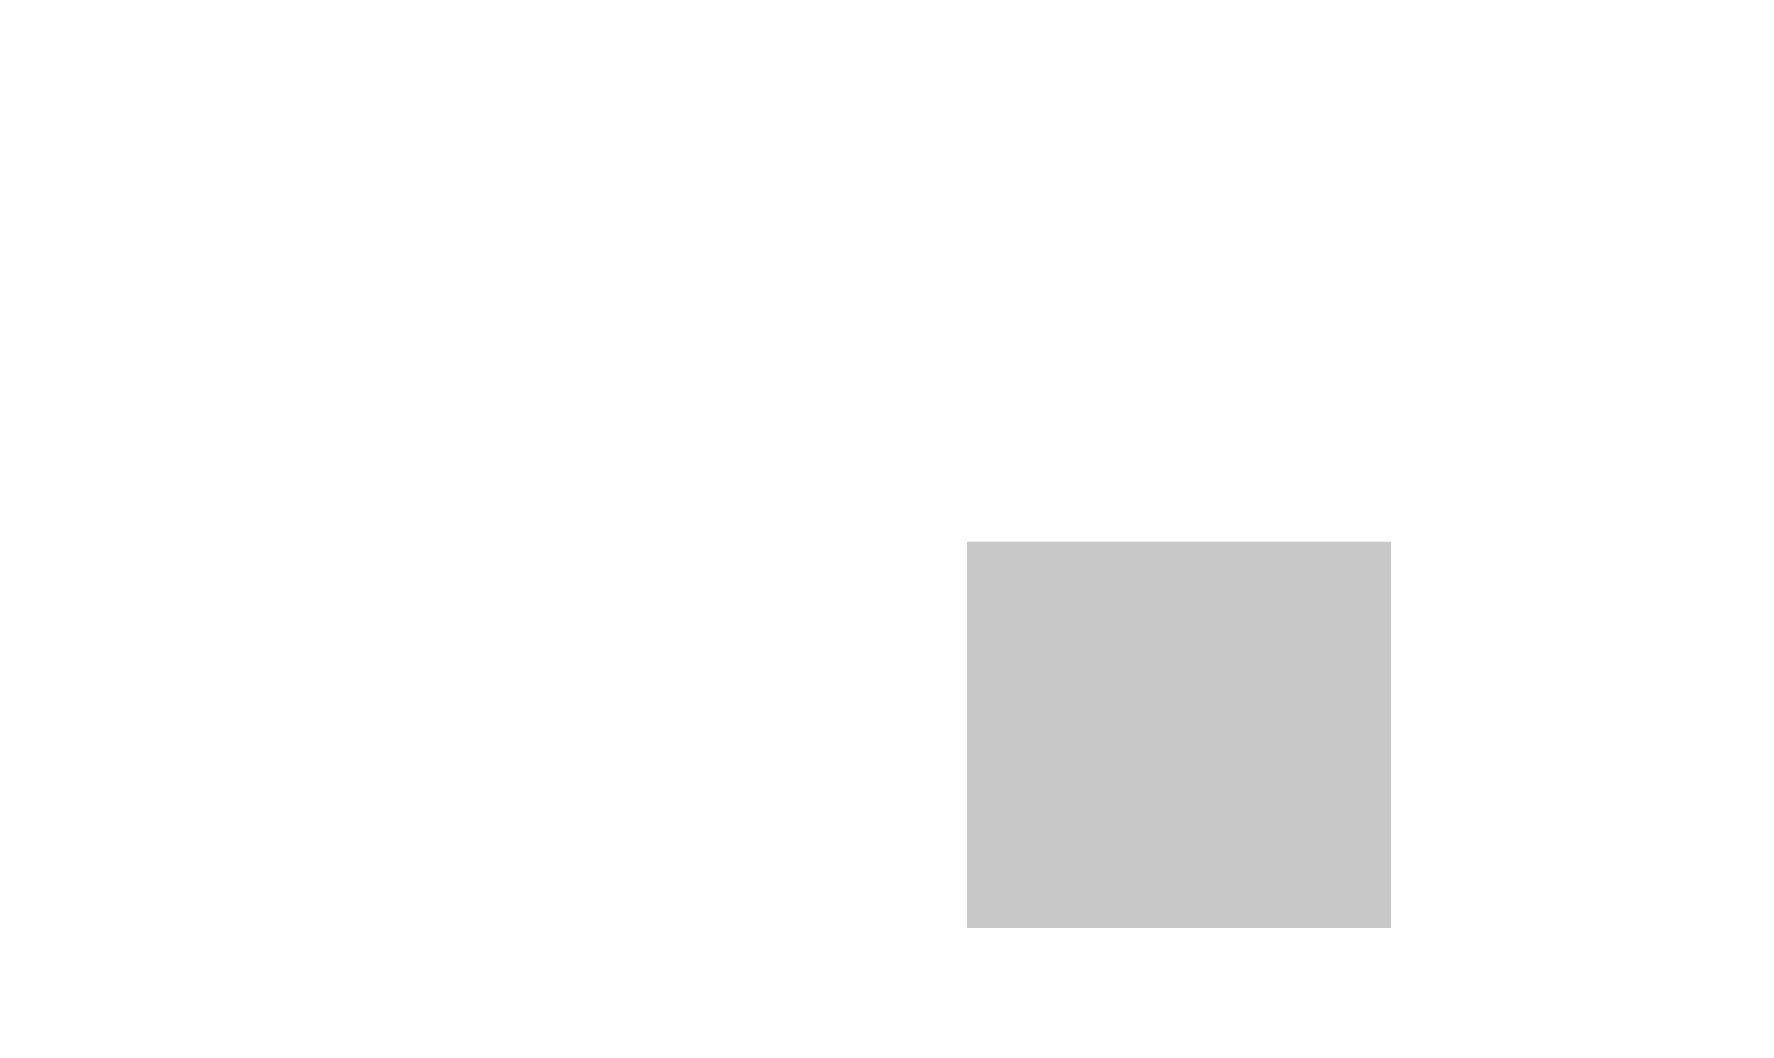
# Model space of a CAD drawing. Extents: x -3564 to 3564, y -2067 to 2067.
import ezdxf

# ---------------------------------------------------------------- set-up
doc = ezdxf.new("R2010")
doc.units = 0
doc.layers.add('BOARD_OUTLINE', color=2, linetype='CONTINUOUS')

msp = doc.modelspace()

# ---------------------------------------------------------------- hatches: boundary and pattern name
at = {"layer": 'BOARD_OUTLINE'}
msp.add_hatch(color=255, dxfattribs=at).paths.add_polyline_path([(334.173228, -1667.086614), (2105.826772, -1667.086614), (2105.826772, -52.913386), (334.173228, -52.913386)])

# ---------------------------------------------------------------- linework, layer by layer
at = {"layer": 'BOARD_OUTLINE', "color": 2, "const_width": 0.000039}
for points in [[(-2829.12685, 2004.266063), (-2834.162165, 1994.593307)], [(-2823.267677, 2013.46311), (-2829.12685, 2004.266063)], [(-2816.629252, 2022.114488), (-2823.267677, 2013.46311)], [(-2809.262047, 2030.154409), (-2816.629252, 2022.114488)], [(-2801.222126, 2037.521614), (-2809.262047, 2030.154409)], [(-2792.570748, 2044.160039), (-2801.222126, 2037.521614)], [(-2783.373701, 2050.019213), (-2792.570748, 2044.160039)], [(-2773.700945, 2055.054528), (-2783.373701, 2050.019213)], [(-2763.626181, 2059.227638), (-2773.700945, 2055.054528)], [(-2753.226063, 2062.506772), (-2763.626181, 2059.227638)], [(-2742.579685, 2064.867008), (-2753.226063, 2062.506772)], [(-2731.76815, 2066.290394), (-2742.579685, 2064.867008)], [(-2720.873701, 2066.766063), (-2731.76815, 2066.290394)], [(-2720.873701, 2066.766063), (-2050, 2066.766142)], [(-2050, 2066.766142), (-1250, 2066.766063)], [(-1250, 2066.766063), (-1250, 1398.66874)], [(-450, 1398.66874), (-450, 2066.766063)], [(-450, 2066.766063), (0, 2066.766063)], [(2720.873701, 2066.766063), (0, 2066.766063)], [(2731.76815, 2066.290394), (2720.873701, 2066.766063)], [(2720.873701, 2066.766063), (2720.873701, 2066.766063)], [(2742.579685, 2064.867008), (2731.76815, 2066.290394)], [(2753.226063, 2062.506772), (2742.579685, 2064.867008)], [(2763.626181, 2059.227638), (2753.226063, 2062.506772)], [(2773.700945, 2055.054528), (2763.626181, 2059.227638)], [(2783.373701, 2050.019213), (2773.700945, 2055.054528)], [(2792.570748, 2044.160039), (2783.373701, 2050.019213)], [(2801.222126, 2037.521614), (2792.570748, 2044.160039)], [(2809.262047, 2030.154409), (2801.222126, 2037.521614)], [(2816.629252, 2022.114488), (2809.262047, 2030.154409)], [(2823.267677, 2013.46311), (2816.629252, 2022.114488)], [(2829.12685, 2004.266063), (2823.267677, 2013.46311)], [(2834.162165, 1994.593307), (2829.12685, 2004.266063)], [(-2845.398031, 1952.660512), (-2845.873701, 1941.766063)], [(-2845.873701, 1941.766063), (-2845.873701, 1941.766063)], [(-2845.873622, 1941.766063), (-2845.873622, 1779.402677)], [(-2843.974646, 1963.472047), (-2845.398031, 1952.660512)], [(-2841.614409, 1974.118425), (-2843.974646, 1963.472047)], [(-2838.335276, 1984.518543), (-2841.614409, 1974.118425)], [(-2834.162165, 1994.593307), (-2838.335276, 1984.518543)], [(2838.335276, 1984.518543), (2834.162165, 1994.593307)], [(2841.614409, 1974.118425), (2838.335276, 1984.518543)], [(2843.974646, 1963.472047), (2841.614409, 1974.118425)], [(2845.398031, 1952.660512), (2843.974646, 1963.472047)], [(2845.873701, 1941.766063), (2845.398031, 1952.660512)], [(2845.873622, 1779.402677), (2845.873622, 1941.766063)], [(-2858.84685, 1680.861417), (-2851.657835, 1713.288858)], [(-2851.657835, 1713.288858), (-2847.322441, 1746.219488)], [(-2847.322441, 1746.219488), (-2845.873661, 1779.402598)], [(-2845.873661, 1779.402598), (-2845.873661, 1779.402598)], [(2845.873661, 1779.402638), (2847.322441, 1746.219488)], [(2847.322441, 1746.219488), (2851.657835, 1713.288858)], [(2851.657835, 1713.288858), (2858.84685, 1680.861417)], [(-2881.545433, 1618.49752), (-2868.834724, 1649.183937)], [(-2868.834724, 1649.183937), (-2858.84685, 1680.861417)], [(2858.84685, 1680.861417), (2868.834724, 1649.183937)], [(2868.834724, 1649.183937), (2881.545433, 1618.49752)], [(-2914.728583, 1561.022598), (-2896.882323, 1589.03563)], [(-2896.882323, 1589.03563), (-2881.545433, 1618.49752)], [(2881.545433, 1618.49752), (2896.882323, 1589.035669)], [(2896.882323, 1589.035669), (2914.728583, 1561.022598)], [(-2981.876535, 1487.743504), (-2957.388031, 1510.183071)], [(-2957.388031, 1510.183071), (-2934.948465, 1534.671575)], [(-2934.948465, 1534.671575), (-2914.728583, 1561.022598)], [(2914.728583, 1561.022598), (2934.948465, 1534.671575)], [(2934.948465, 1534.671575), (2957.388031, 1510.183071)], [(2957.388031, 1510.183071), (2981.876535, 1487.743504)], [(-3096.388898, 1421.629764), (-3065.70248, 1434.340472)], [(-3065.70248, 1434.340472), (-3036.24063, 1449.677362)], [(-3036.24063, 1449.677362), (-3008.227559, 1467.523622)], [(-3008.227559, 1467.523622), (-2981.876535, 1487.743504)], [(2981.876535, 1487.743504), (3008.227559, 1467.523622)], [(3008.227559, 1467.523622), (3036.240591, 1449.677362)], [(3036.240591, 1449.677362), (3065.70248, 1434.340472)], [(3065.70248, 1434.340472), (3096.388898, 1421.629764)], [(-3527.654409, 1362.057047), (-3535.021614, 1354.017126)], [(-3519.614488, 1369.424252), (-3527.654409, 1362.057047)], [(-3510.96311, 1376.062677), (-3519.614488, 1369.424252)], [(-3501.766063, 1381.92185), (-3510.96311, 1376.062677)], [(-3492.093307, 1386.957165), (-3501.766063, 1381.92185)], [(-3482.018543, 1391.130276), (-3492.093307, 1386.957165)], [(-3471.618425, 1394.409409), (-3482.018543, 1391.130276)], [(-3460.972047, 1396.769646), (-3471.618425, 1394.409409)], [(-3450.160512, 1398.193031), (-3460.972047, 1396.769646)], [(-3439.266063, 1398.668701), (-3450.160512, 1398.193031)], [(-3226.607677, 1398.66874), (-3439.266024, 1398.66874)], [(-3226.607598, 1398.668701), (-3193.424449, 1400.11748)], [(-3193.424449, 1400.11748), (-3160.493819, 1404.452874)], [(-3160.493819, 1404.452874), (-3128.066378, 1411.64189)], [(-3128.066378, 1411.64189), (-3096.388898, 1421.629764)], [(-1250, 1398.66874), (-450, 1398.66874)], [(3096.388898, 1421.629764), (3128.066378, 1411.64189)], [(3128.066378, 1411.64189), (3160.493819, 1404.452874)], [(3160.493819, 1404.452874), (3193.424449, 1400.11748)], [(3193.424449, 1400.11748), (3226.607559, 1398.668701)], [(3226.607559, 1398.668701), (3226.607598, 1398.668701)], [(3439.266024, 1398.66874), (3226.607677, 1398.66874)], [(3450.160512, 1398.193031), (3439.266063, 1398.668701)], [(3439.266063, 1398.668701), (3439.266063, 1398.668701)], [(3460.972047, 1396.769646), (3450.160512, 1398.193031)], [(3471.618425, 1394.409409), (3460.972047, 1396.769646)], [(3482.018543, 1391.130276), (3471.618425, 1394.409409)], [(3492.093307, 1386.957165), (3482.018543, 1391.130276)], [(3501.766063, 1381.92185), (3492.093307, 1386.957165)], [(3510.96311, 1376.062677), (3501.766063, 1381.92185)], [(3519.614488, 1369.424252), (3510.96311, 1376.062677)], [(3527.654409, 1362.057047), (3519.614488, 1369.424252)], [(3535.021614, 1354.017126), (3527.654409, 1362.057047)], [(-3563.790394, 1284.56315), (-3564.266063, 1273.668701)], [(-3562.367008, 1295.374685), (-3563.790394, 1284.56315)], [(-3560.006772, 1306.021063), (-3562.367008, 1295.374685)], [(-3556.727638, 1316.421181), (-3560.006772, 1306.021063)], [(-3552.554528, 1326.495945), (-3556.727638, 1316.421181)], [(-3547.519213, 1336.168701), (-3552.554528, 1326.495945)], [(-3541.660039, 1345.365748), (-3547.519213, 1336.168701)], [(-3535.021614, 1354.017126), (-3541.660039, 1345.365748)], [(3541.660039, 1345.365748), (3535.021614, 1354.017126)], [(3547.519213, 1336.168701), (3541.660039, 1345.365748)], [(3552.554528, 1326.495945), (3547.519213, 1336.168701)], [(3556.727638, 1316.421181), (3552.554528, 1326.495945)], [(3560.006772, 1306.021063), (3556.727638, 1316.421181)], [(3562.367008, 1295.374685), (3560.006772, 1306.021063)], [(3563.790394, 1284.56315), (3562.367008, 1295.374685)], [(3564.266063, 1273.668701), (3563.790394, 1284.56315)], [(-3564.266063, 1273.668701), (-3564.266063, 1273.668701)], [(-3564.266063, 1273.668701), (-3564.266063, 0)], [(3564, 800), (3564.266063, 1273.668701)], [(3564, 400), (3564, 800)], [(3564, 400), (3564, 0)], [(-2845.873622, 0), (-3564.266063, 0)], [(-2845.873622, 0), (-2845.873622, -800)], [(3564, 0), (2896, 0)], [(2896, 0), (2896, -800)], [(-3564, -800), (-3564.266063, -1273.668701)], [(-2845.873622, -800), (-3564, -800)], [(2896, -800), (3564, -800)], [(3564, -800), (3564, -1281.820276)], [(-3564.266063, -1273.668701), (-3563.790394, -1284.56315)], [(3563.790394, -1284.56315), (3563.999961, -1281.820236)], [(-3563.790394, -1284.56315), (-3562.367008, -1295.374685)], [(-3562.367008, -1295.374685), (-3560.006772, -1306.021063)], [(-3560.006772, -1306.021063), (-3556.727638, -1316.421181)], [(-3556.727638, -1316.421181), (-3552.554528, -1326.495945)], [(-3552.554528, -1326.495945), (-3547.519213, -1336.168701)], [(-3547.519213, -1336.168701), (-3541.660039, -1345.365748)], [(-3541.660039, -1345.365748), (-3535.021614, -1354.017126)], [(-3535.021614, -1354.017126), (-3527.654409, -1362.057047)], [(3527.654409, -1362.057047), (3535.021614, -1354.017126)], [(3535.021614, -1354.017126), (3541.660039, -1345.365748)], [(3541.660039, -1345.365748), (3547.519213, -1336.168701)], [(3547.519213, -1336.168701), (3552.554528, -1326.495945)], [(3552.554528, -1326.495945), (3556.727638, -1316.421181)], [(3556.727638, -1316.421181), (3560.006772, -1306.021063)], [(3560.006772, -1306.021063), (3562.367008, -1295.374685)], [(3562.367008, -1295.374685), (3563.790394, -1284.56315)], [(-3527.654409, -1362.057047), (-3519.614488, -1369.424252)], [(-3519.614488, -1369.424252), (-3510.96311, -1376.062677)], [(-3510.96311, -1376.062677), (-3501.766063, -1381.92185)], [(-3501.766063, -1381.92185), (-3492.093307, -1386.957165)], [(-3492.093307, -1386.957165), (-3482.018543, -1391.130276)], [(-3482.018543, -1391.130276), (-3471.618425, -1394.409409)], [(-3471.618425, -1394.409409), (-3460.972047, -1396.769646)], [(-3460.972047, -1396.769646), (-3450.160512, -1398.193031)], [(-3450.160512, -1398.193031), (-3439.266063, -1398.668701)], [(-3439.266063, -1398.668701), (-3439.266063, -1398.668701)], [(-3439.266024, -1398.66874), (-3226.607677, -1398.66874)], [(-3226.607559, -1398.668701), (-3226.607598, -1398.668701)], [(-3193.424449, -1400.11748), (-3226.607559, -1398.668701)], [(-3160.493819, -1404.452874), (-3193.424449, -1400.11748)], [(-3128.066378, -1411.64189), (-3160.493819, -1404.452874)], [(-3096.388898, -1421.629764), (-3128.066378, -1411.64189)], [(-3065.70248, -1434.340472), (-3096.388898, -1421.629764)], [(-1250, -2066.766063), (-1250, -1398.766063)], [(-1250, -1398.766063), (-450, -1398.766063)], [(-450, -1398.766063), (-450, -2066.766063)], [(3096.388898, -1421.629764), (3065.70248, -1434.340472)], [(3128.066378, -1411.64189), (3096.388898, -1421.629764)], [(3160.493819, -1404.452874), (3128.066378, -1411.64189)], [(3193.424449, -1400.11748), (3160.493819, -1404.452874)], [(3226.607598, -1398.668701), (3193.424449, -1400.11748)], [(3226.607677, -1398.66874), (3439.266024, -1398.66874)], [(3439.266063, -1398.668701), (3450.160512, -1398.193031)], [(3450.160512, -1398.193031), (3460.972047, -1396.769646)], [(3460.972047, -1396.769646), (3471.618425, -1394.409409)], [(3471.618425, -1394.409409), (3482.018543, -1391.130276)], [(3482.018543, -1391.130276), (3492.093307, -1386.957165)], [(3492.093307, -1386.957165), (3501.766063, -1381.92185)], [(3501.766063, -1381.92185), (3510.96311, -1376.062677)], [(3510.96311, -1376.062677), (3519.614488, -1369.424252)], [(3519.614488, -1369.424252), (3527.654409, -1362.057047)], [(-3036.240591, -1449.677362), (-3065.70248, -1434.340472)], [(-3008.227559, -1467.523622), (-3036.240591, -1449.677362)], [(-2981.876535, -1487.743504), (-3008.227559, -1467.523622)], [(-2957.388031, -1510.183071), (-2981.876535, -1487.743504)], [(2981.876535, -1487.743504), (2957.388031, -1510.183071)], [(3008.227559, -1467.523622), (2981.876535, -1487.743504)], [(3036.24063, -1449.677362), (3008.227559, -1467.523622)], [(3065.70248, -1434.340472), (3036.24063, -1449.677362)], [(-2934.948465, -1534.671575), (-2957.388031, -1510.183071)], [(-2914.728583, -1561.022598), (-2934.948465, -1534.671575)], [(-2896.882323, -1589.035669), (-2914.728583, -1561.022598)], [(2914.728583, -1561.022598), (2896.882323, -1589.03563)], [(2934.948465, -1534.671575), (2914.728583, -1561.022598)], [(2957.388031, -1510.183071), (2934.948465, -1534.671575)], [(-2881.545433, -1618.49752), (-2896.882323, -1589.035669)], [(-2868.834724, -1649.183937), (-2881.545433, -1618.49752)], [(2881.545433, -1618.49752), (2868.834724, -1649.183937)], [(2896.882323, -1589.03563), (2881.545433, -1618.49752)], [(-2858.84685, -1680.861417), (-2868.834724, -1649.183937)], [(-2851.657835, -1713.288858), (-2858.84685, -1680.861417)], [(2858.84685, -1680.861417), (2851.657835, -1713.288858)], [(2868.834724, -1649.183937), (2858.84685, -1680.861417)], [(-2847.322441, -1746.219488), (-2851.657835, -1713.288858)], [(-2845.873661, -1779.402638), (-2847.322441, -1746.219488)], [(-2845.873622, -1779.402677), (-2845.873622, -1941.766063)], [(2845.873622, -1941.766063), (2845.873622, -1779.402677)], [(2847.322441, -1746.219488), (2845.873661, -1779.402598)], [(2845.873661, -1779.402598), (2845.873661, -1779.402638)], [(2851.657835, -1713.288858), (2847.322441, -1746.219488)], [(-2845.873701, -1941.766063), (-2845.398031, -1952.660512)], [(-2845.398031, -1952.660512), (-2843.974646, -1963.472047)], [(-2843.974646, -1963.472047), (-2841.614409, -1974.118425)], [(-2841.614409, -1974.118425), (-2838.335276, -1984.518543)], [(-2838.335276, -1984.518543), (-2834.162165, -1994.593307)], [(-2834.162165, -1994.593307), (-2829.12685, -2004.266063)], [(2829.12685, -2004.266063), (2834.162165, -1994.593307)], [(2834.162165, -1994.593307), (2838.335276, -1984.518543)], [(2838.335276, -1984.518543), (2841.614409, -1974.118425)], [(2841.614409, -1974.118425), (2843.974646, -1963.472047)], [(2843.974646, -1963.472047), (2845.398031, -1952.660512)], [(2845.398031, -1952.660512), (2845.873701, -1941.766063)], [(2845.873701, -1941.766063), (2845.873701, -1941.766063)], [(-2829.12685, -2004.266063), (-2823.267677, -2013.46311)], [(-2823.267677, -2013.46311), (-2816.629252, -2022.114488)], [(-2816.629252, -2022.114488), (-2809.262047, -2030.154409)], [(-2809.262047, -2030.154409), (-2801.222126, -2037.521614)], [(-2801.222126, -2037.521614), (-2792.570748, -2044.160039)], [(-2792.570748, -2044.160039), (-2783.373701, -2050.019213)], [(-2783.373701, -2050.019213), (-2773.700945, -2055.054528)], [(-2773.700945, -2055.054528), (-2763.626181, -2059.227638)], [(-2763.626181, -2059.227638), (-2753.226063, -2062.506772)], [(-2753.226063, -2062.506772), (-2742.579685, -2064.867008)], [(-2742.579685, -2064.867008), (-2731.76815, -2066.290394)], [(-2731.76815, -2066.290394), (-2720.873701, -2066.766063)], [(-2720.873701, -2066.766063), (-2720.873701, -2066.766063)], [(-2720.873701, -2066.766063), (-1250, -2066.766063)], [(-450, -2066.766063), (0, -2066.766063)], [(0, -2066.766063), (429.570315, -2066.766142)], [(429.570315, -2066.766142), (1250, -2066.766142)], [(2050, -2066.766142), (1250, -2066.766063)], [(2720.873701, -2066.766063), (2050, -2066.766142)], [(2720.873701, -2066.766063), (2731.76815, -2066.290394)], [(2731.76815, -2066.290394), (2742.579685, -2064.867008)], [(2742.579685, -2064.867008), (2753.226063, -2062.506772)], [(2753.226063, -2062.506772), (2763.626181, -2059.227638)], [(2763.626181, -2059.227638), (2773.700945, -2055.054528)], [(2773.700945, -2055.054528), (2783.373701, -2050.019213)], [(2783.373701, -2050.019213), (2792.570748, -2044.160039)], [(2792.570748, -2044.160039), (2801.222126, -2037.521614)], [(2801.222126, -2037.521614), (2809.262047, -2030.154409)], [(2809.262047, -2030.154409), (2816.629252, -2022.114488)], [(2816.629252, -2022.114488), (2823.267677, -2013.46311)], [(2823.267677, -2013.46311), (2829.12685, -2004.266063)]]:
    msp.add_lwpolyline(points, dxfattribs=at)
at = {"layer": 'BOARD_OUTLINE', "color": 255, "const_width": 0.000039}
msp.add_lwpolyline([(334.173228, -1667.086614), (2105.826772, -1667.086614), (2105.826772, -52.913386), (334.173228, -52.913386), (334.173228, -1667.086614)], dxfattribs=at)

doc.saveas('drawing.dxf')
